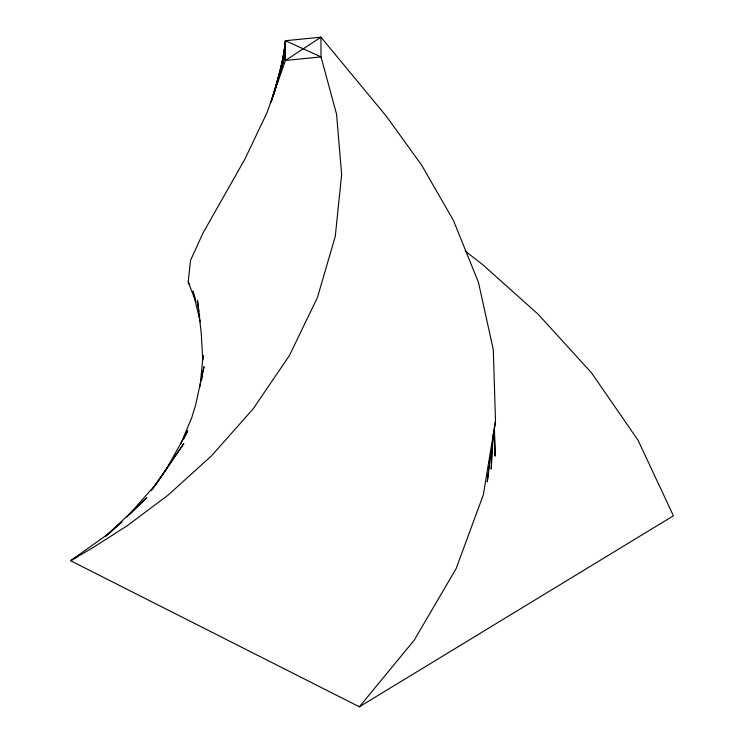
<?xml version="1.0" encoding="UTF-8"?>
<svg xmlns="http://www.w3.org/2000/svg" width="744" height="744" viewBox="0 0 744 744"><rect width="100%" height="100%" fill="white"/><g stroke="black" fill="none" stroke-linecap="round" stroke-linejoin="round"><path stroke-width="1.12" d="M491.328 465.577L491.207 469.036L493.198 434.217M491.403 463.261L491.812 451.729M200.108 386.313L203.075 355.399L203.131 358.794M284.217 53.177L284.543 49.783M284.757 47.514L285.408 40.715L320.962 37.2L386.545 116.492L421.653 165.168L453.468 220.503L478.42 282.246L493.291 349.55L495.504 421.03L487.274 481.917L488.204 472.766M488.436 470.478L488.78 467.046M489.134 463.614L489.366 461.327M196.063 302.204L188.176 282.013L190.538 260.335L202.982 233.086L244.897 159.123L267.105 112.493L285.473 60.441L285.408 40.715L321.027 56.925L336.558 114.176L341.645 174.589L335.274 236.332L317.493 297.368L289.379 355.604L253.007 409.051L211.37 455.988L168.125 495.095L127.401 525.599L93.493 547.314L70.578 560.725L359.371 706.8L673.422 515.778L638.008 440.206L591.592 372.93L538.358 314.442L482.605 264.566L465.167 251.026M283.343 58.013L285.408 40.715M283.418 58.144L285.408 42.12L282.646 61.278M282.72 61.408L285.417 43.533L281.213 68.532M495.504 421.03L483.34 494.797L456.109 568.649L414.25 640.138L359.371 706.8M201.68 379.858L202.647 374.325M203.028 372.112L203.995 366.578L195.635 404.922L191.701 417.803L180.643 444.122M281.279 68.625L285.417 44.938L280.553 70.54M280.488 71.377L285.426 46.351L279.047 76.651M279.112 76.725L285.426 47.756L277.651 81.691M277.698 81.747L285.436 49.169L273.95 94.218M273.959 94.218L285.445 51.987L271.476 101.054L285.454 54.805L270.714 102.821M183.777 439.025L187.776 430.683L166.107 469.678L152.52 489.087M151.441 490.361L152.771 488.483M154.101 486.604L183.842 443.564L156.426 483.656L126.964 517.034M130.367 513.881L146.754 497.634L106.011 535.987M121.253 522.502L109.47 533.029L70.578 560.725L77.413 556.568M105.815 535.894L122.044 521.73M188.176 282.013L189.32 283.957M195.365 298.716L192.808 291.09L200.313 321.873M198.946 311.587L197.439 300.158L201.233 333.052L202.759 360.003M199.252 313.875L199.708 317.307M494.379 434.412L495.132 456.146L494.397 427.409M320.962 37.2L285.473 60.441L321.027 56.925L320.962 37.2"/></g></svg>
